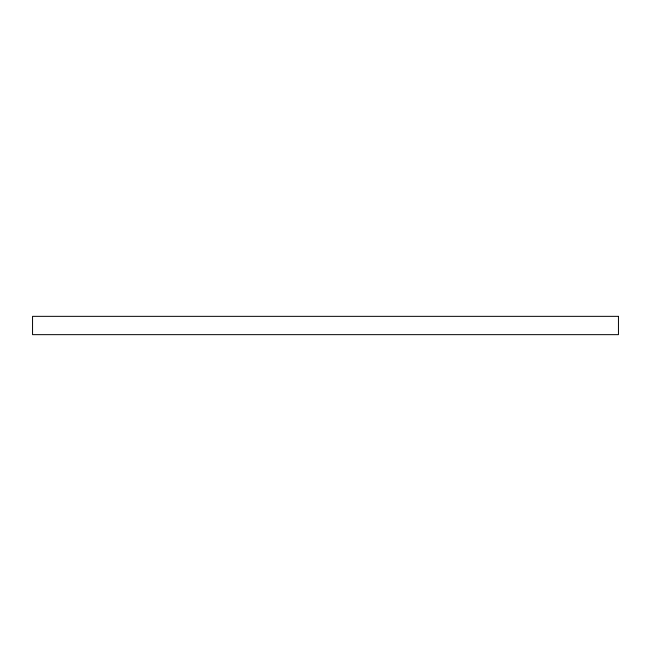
<?xml version="1.0" encoding="UTF-8"?>
<svg xmlns="http://www.w3.org/2000/svg" width="651" height="651" viewBox="0 0 651 651"><rect width="100%" height="100%" fill="white"/><g stroke="black" fill="none" stroke-linecap="round" stroke-linejoin="round"><path stroke-width="0.98" d="M618.45 316.345L32.55 316.345L32.55 334.655L618.45 334.655L618.45 316.345"/></g></svg>
